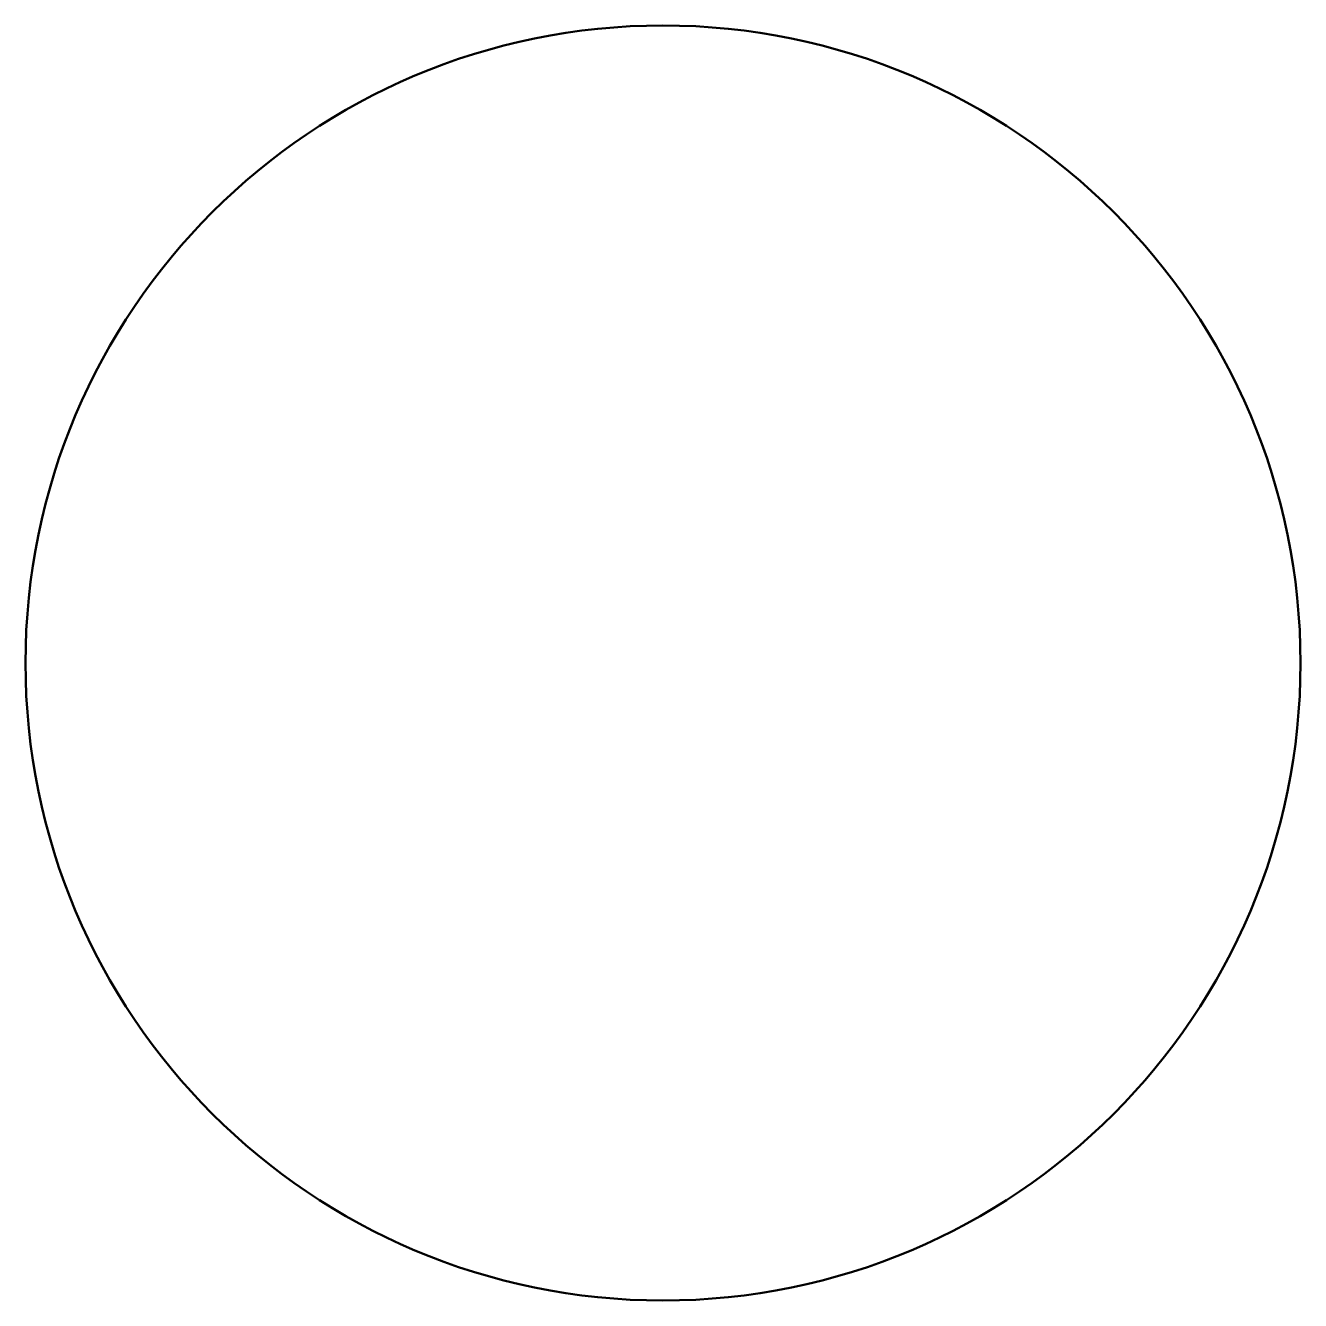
# Model space of a CAD drawing. Header units: millimetres. Extents: x 60 to 300, y 51 to 291.
import ezdxf

# ---------------------------------------------------------------- set-up
doc = ezdxf.new("R2010")
doc.units = ezdxf.units.MM
doc.layers.add('Visible (ISO)', color=7, linetype='Continuous', lineweight=50)

msp = doc.modelspace()

# ---------------------------------------------------------------- linework, layer by layer
at = {"layer": 'Visible (ISO)'}
msp.add_circle((180.3915, 171.4056), 120, dxfattribs=at)

doc.saveas('drawing.dxf')
